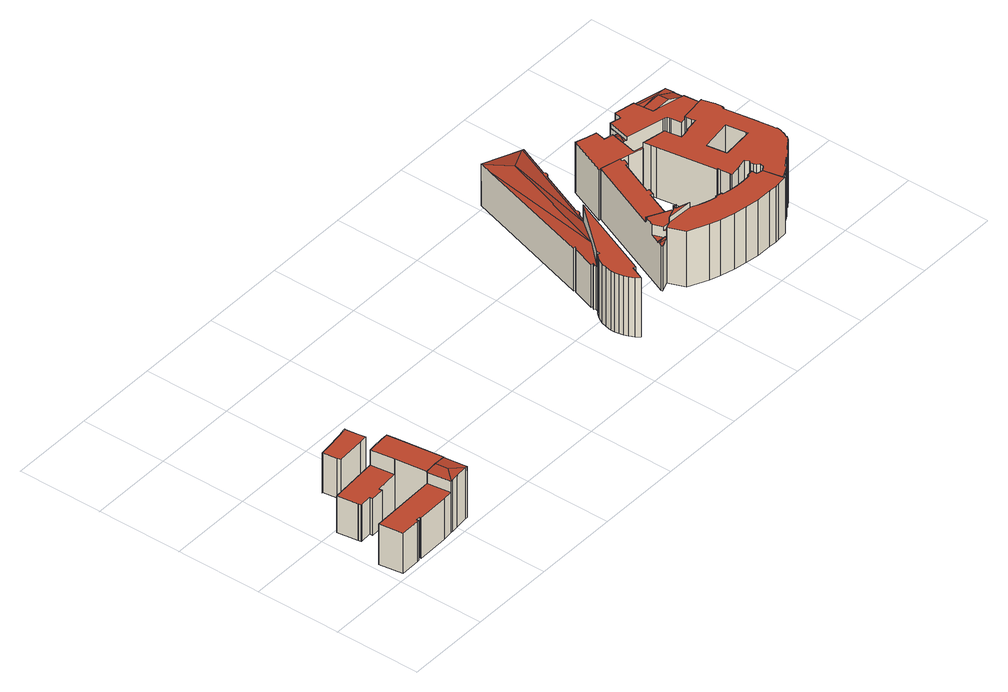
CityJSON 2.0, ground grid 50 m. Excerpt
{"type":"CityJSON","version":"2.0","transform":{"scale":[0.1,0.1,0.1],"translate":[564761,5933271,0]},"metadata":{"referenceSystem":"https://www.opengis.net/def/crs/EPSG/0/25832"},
"CityObjects":{
"building1":{"type":"Building","attributes":{"Gemeindeschluessel":"02000000","Geometrietyp2DReferenz":"3000","function":"31001_1120","roofType":"1000","measuredHeight":33.28,"storeysAboveGround":9},"geometry":[{"type":"MultiSurface","lod":"2","boundaries":[[[0,1,2,3,4,5,6,7,8]],[[9,10,11,12,3,2]],[[13,14,4,3,12,15,16]],[[17,18,19,20]],[[20,19,21,22]],[[22,21,23,24]],[[24,23,25,26]],[[26,25,27,28]],[[29,30,31,32]],[[32,31,33,34]],[[34,33,35,36]],[[36,35,37,38]],[[38,37,39,40]],[[41,42,43,44]],[[44,43,45,46]],[[46,45,47,48]],[[49,50,51,52]],[[13,53,14]],[[5,54,6]],[[55,0,8,56]],[[57,11,10,58]],[[58,10,9,59]],[[60,16,15,61]],[[62,63,64,65]],[[66,39,37,35,33,31,30,55,56,67]],[[53,13,16,60,48,47]],[[68,7,6,54,50,69]],[[70,67,56,8,7,68]],[[57,58,59,71,29,32,34,36,38,40,72,70,68,69,17,20,22,24,26,28,73,62,65,74,75,76,41,44,46,48,60,61]],[[77,64,63,78,27,25,23,21,19,18,49,52,79,80]],[[42,41,76,79,52,51]],[[49,18,17,69,50]],[[77,80,75,74]],[[57,61,15,12,11]],[[71,59,9,2,1]],[[5,4,14]],[[29,71,1,0,55,30]],[[64,77,74,65]],[[78,63,62,73]],[[27,78,73,28]],[[80,79,76,75]],[[70,72,66,67]],[[72,40,39,66]],[[5,14,53,47,45,43,42,51,50,54]]],"semantics":{"surfaces":[{"type":"RoofSurface"},{"type":"WallSurface"},{"type":"GroundSurface"}],"values":[0,0,0,1,1,1,1,1,1,1,1,1,1,1,1,1,1,1,1,1,1,1,1,1,0,1,1,1,2,0,1,1,1,1,1,1,1,1,1,1,1,1,1,0]}}]},
"building2":{"type":"Building","attributes":{"Gemeindeschluessel":"02000000","Geometrietyp2DReferenz":"3000","function":"31001_1120","roofType":"1000","measuredHeight":25.37,"storeysAboveGround":7},"geometry":[{"type":"MultiSurface","lod":"2","boundaries":[[[81,82,83,84]],[[84,83,85,86]],[[86,85,87,88]],[[88,87,89,90]],[[90,89,91,92]],[[92,91,93,94]],[[95,96,97,98]],[[99,100,101,102]],[[103,104,105,106]],[[97,96,105,104,93,91,89,87,85,83,82,101,100]],[[95,98,99,102,81,84,86,88,90,92,94,103,106]],[[99,98,97,100]],[[95,106,105,96]],[[103,94,93,104]],[[81,102,101,82]]],"semantics":{"surfaces":[{"type":"WallSurface"},{"type":"RoofSurface"},{"type":"GroundSurface"}],"values":[0,0,0,0,0,0,0,0,0,1,2,0,0,0,0]}}]},
"building3":{"type":"Building","attributes":{"Gemeindeschluessel":"02000000","Geometrietyp2DReferenz":"3000","function":"31001_2010","roofType":"3200","measuredHeight":37.56,"storeysAboveGround":9},"geometry":[{"type":"MultiSurface","lod":"2","boundaries":[[[107,108,109,110,111,112,113,114,115,116,117,118,119]],[[120,121,110,109]],[[122,120,109]],[[123,120,122]],[[120,123,124,121]],[[125,126,127,128,129,130,131,132,133,134,135,136,137,138,139,140,141,142,143,144,123,122,145]],[[146,147,148,149]],[[149,148,150,151]],[[122,152,153,145]],[[154,155,156,157]],[[157,156,158,159]],[[159,158,160,161]],[[161,160,162,163]],[[163,162,164,165]],[[165,164,166,167]],[[168,119,118,169]],[[169,118,117,170]],[[170,117,116,171]],[[171,116,115,172]],[[172,115,114,173]],[[173,114,113,174]],[[174,113,112,175]],[[175,112,111,176]],[[177,107,119,168]],[[178,179,180,181]],[[181,180,182,183]],[[183,182,184,185]],[[186,144,143,187]],[[187,143,142,188]],[[188,142,141,189]],[[189,141,140,190]],[[190,140,139,191]],[[191,139,138,192]],[[192,138,137,193]],[[193,137,136,194]],[[194,136,135,195]],[[195,135,134,196]],[[196,134,133,197]],[[197,133,132,198]],[[198,132,131,199]],[[199,131,130,200]],[[200,130,129,201]],[[201,129,128,202]],[[202,128,127,203]],[[203,127,126,204]],[[204,126,125,205]],[[154,157,159,161,163,165,167,178,181,183,185,146,149,151,177,168,169,170,171,172,173,174,175,176,206,186,187,188,189,190,191,192,193,194,195,196,197,198,199,200,201,202,203,204,205]],[[206,176,111,110,121,124]],[[186,206,124,123,144]],[[154,205,125,145,153,155]],[[152,122,109,108,207]],[[177,151,150,207,108,107]],[[147,146,185,184]],[[179,178,167,166]],[[179,166,164,162,160,158,156,155,153,152,207,150,148,147,184,182,180]]],"semantics":{"surfaces":[{"type":"RoofSurface"},{"type":"WallSurface"},{"type":"GroundSurface"}],"values":[0,0,0,0,0,0,1,1,1,1,1,1,1,1,1,1,1,1,1,1,1,1,1,1,1,1,1,1,1,1,1,1,1,1,1,1,1,1,1,1,1,1,1,1,1,1,2,1,1,1,1,1,1,1,0]}}]},
"building4":{"type":"Building","attributes":{"Gemeindeschluessel":"02000000","Geometrietyp2DReferenz":"3000","function":"31001_2010","roofType":"1000","measuredHeight":38.62,"storeysAboveGround":8},"geometry":[{"type":"MultiSurface","lod":"2","boundaries":[[[208,209,210,211]],[[212,213,210]],[[209,214,212,210]],[[215,216,217]],[[212,218,213]],[[219,220,221]],[[222,223,224,225,226,227,228,229,230,231,232,233,234]],[[235,236,237]],[[238,239,240,241,242,243,244,245]],[[246,208,211,247]],[[218,215,217,213]],[[220,248,249,221]],[[234,250,251,222]],[[252,233,232,253]],[[253,232,231,254]],[[254,231,230,255]],[[255,230,229,256]],[[256,229,228,257]],[[257,228,227,258]],[[258,227,226,259]],[[259,226,225,260]],[[260,225,224,261]],[[261,224,223,262]],[[263,264,265,266]],[[266,265,267,268]],[[268,267,269,270]],[[271,272,273,274]],[[274,273,275,276]],[[276,275,277,278]],[[278,277,279,280]],[[280,279,281,282]],[[282,281,283,284]],[[284,283,285,286]],[[286,285,287,288]],[[289,290,245,244,291]],[[245,290,292,293,238]],[[291,237,236,294]],[[243,235,237,291,244]],[[295,242,241,296]],[[296,241,240,297]],[[297,240,239,298]],[[238,293,299,239]],[[300,301,302,303]],[[303,302,304,305]],[[305,304,306,307]],[[307,306,308,309]],[[309,308,310,311]],[[311,310,312,313]],[[313,312,314,315]],[[315,314,316,317]],[[317,316,318,319]],[[319,318,320,321]],[[250,234,233,252,247,211,210,213,217,216,322]],[[323,324,246,247,252,253,254,255,256,257,258,259,260,261,262,325,295,296,297,298,263,266,268,270,300,303,305,307,309,311,313,315,317,319,321,326,271,274,276,278,280,282,284,286,288]],[[287,285,283,281,279,277,275,273,272,327,320,318,316,314,312,310,308,306,304,302,301,269,267,265,264,299,293,328,329,330]],[[292,290,289,331]],[[246,324,219,214,209,208]],[[219,221,249,322,216,215,218,212,214]],[[295,325,332,294,236,235,243,242]],[[248,220,219,329,328,331,289,291]],[[299,264,263,298,239]],[[269,301,300,270]],[[320,327,326,321]],[[327,272,271,326]],[[292,331,328,293]],[[287,330,323,288]],[[324,323,330,329,219]],[[325,262,223,222,251,332]],[[248,291,294,332,251,250,322,249]]],"semantics":{"surfaces":[{"type":"RoofSurface"},{"type":"WallSurface"},{"type":"GroundSurface"}],"values":[0,0,0,0,0,0,0,0,0,1,1,1,1,1,1,1,1,1,1,1,1,1,1,1,1,1,1,1,1,1,1,1,1,1,1,1,1,1,1,1,1,1,1,1,1,1,1,1,1,1,1,1,1,2,0,0,1,1,1,1,1,1,1,1,1,1,1,1,0]}}]},
"building5":{"type":"Building","attributes":{"Gemeindeschluessel":"02000000","Geometrietyp2DReferenz":"3000","function":"31001_2010","roofType":"1000","measuredHeight":36.31,"storeysAboveGround":6},"geometry":[{"type":"MultiSurface","lod":"2","boundaries":[[[333,334,335,336,337]],[[338,334,333]],[[334,339,335]],[[338,340,341,339,334]],[[342,343,344,345,346,347,348]],[[349,350,344,343]],[[351,352,344,350]],[[353,354,355,356,351,357]],[[352,358,359,360,345,344]],[[355,361,362,363,364,365,366,358,356]],[[367,368,369,341]],[[370,371,372,373]],[[336,374,375,337]],[[367,376,377,368]],[[378,379,380,381]],[[381,380,382,383]],[[383,382,384,385]],[[348,386,342]],[[387,347,346,388]],[[351,350,357]],[[353,389,354]],[[361,390,362]],[[391,392,393,394]],[[394,393,395,396]],[[396,395,397,398]],[[399,400,401,402]],[[366,359,358]],[[403,365,364,404]],[[404,364,363,405]],[[406,407,408,409]],[[409,408,410,411]],[[412,413,414,415]],[[415,414,416,417]],[[417,416,418,419]],[[419,418,420,421]],[[407,406,373,372]],[[374,336,335,339,422,423,424]],[[385,384,425,340,338,333,337,375,426]],[[427,428,401,400,397,395,393,392,390,361,354,389,349,342,386,429,430,377,376,425,384,382,380,379]],[[399,402,431,432,378,381,383,385,426,433,412,415,417,419,421,434,370,373,406,409,411,423,422,435,436,437,387,388,438,403,404,405,391,394,396,398]],[[439,420,418,416,414,413,440,375,374,424,410,408,407,372,371]],[[439,371,370,434]],[[410,424,423,411]],[[436,435,369,368,377,430]],[[432,431,428,427]],[[403,438,360,359,366,365]],[[431,402,401,428]],[[378,432,427,379]],[[399,398,397,400]],[[391,405,363,362,390,392]],[[354,361,355]],[[356,358,352,351]],[[342,349,343]],[[438,388,346,345,360]],[[387,437,429,386,348,347]],[[349,389,353,357,350]],[[437,436,430,429]],[[435,422,339,341,369]],[[425,376,367,341,340]],[[420,439,434,421]],[[440,413,412,433]],[[375,440,433,426]]],"semantics":{"surfaces":[{"type":"RoofSurface"},{"type":"WallSurface"},{"type":"GroundSurface"}],"values":[0,0,0,0,0,0,0,0,0,0,0,1,1,1,1,1,1,1,1,1,1,1,1,1,1,1,1,1,1,1,1,1,1,1,1,1,1,1,0,2,0,1,1,1,1,1,1,1,1,1,1,1,1,1,1,1,1,1,1,1,1,1]}}]},
"building6":{"type":"Building","attributes":{"Gemeindeschluessel":"02000000","Geometrietyp2DReferenz":"3000","function":"31001_2010","roofType":"1000","measuredHeight":32.04,"storeysAboveGround":7},"geometry":[{"type":"MultiSurface","lod":"2","boundaries":[[[441,442,443,444,445,446,447,448,449,450,451,452,453,454,455,456,457,458,459,460,461,462,463,464,465,466,467,468,469,470,471,472,473,474,475,476,477,478,479,480,481,482,483,484,485,486,487,488,489,490,491,492,493,494,495,496,497,498,499,500,501,502],[503,504,505,506,507]],[[508,509,510,511,512,513,514,515,516,517,518,519,520,521,522,523,524,525,526,527,320,327,528,529,530,531,532,533,534,535,536,537,538,539,540,541,542,543,544,545,546,547,548,549,550,551,552,553,554,555,556,557,558,559,560,561,562,563,564,565,566,567],[568,569,570,571,572]],[[567,566,442,441]],[[566,565,443,442]],[[565,564,444,443]],[[564,563,445,444]],[[563,562,446,445]],[[562,561,447,446]],[[561,560,448,447]],[[560,559,449,448]],[[559,558,450,449]],[[558,557,451,450]],[[557,556,452,451]],[[556,555,453,452]],[[555,554,454,453]],[[554,553,455,454]],[[553,552,456,455]],[[552,551,457,456]],[[551,550,458,457]],[[550,549,459,458]],[[549,548,460,459]],[[548,547,461,460]],[[547,546,462,461]],[[546,545,463,462]],[[545,544,464,463]],[[544,543,465,464]],[[543,542,466,465]],[[542,541,467,466]],[[541,540,468,467]],[[540,539,469,468]],[[539,538,470,469]],[[538,537,471,470]],[[537,536,472,471]],[[536,535,473,472]],[[535,534,474,473]],[[534,533,475,474]],[[533,532,476,475]],[[532,531,477,476]],[[531,530,478,477]],[[530,529,479,478]],[[529,528,480,479]],[[528,327,481,480]],[[327,320,482,481]],[[320,527,483,482]],[[527,526,484,483]],[[526,525,485,484]],[[525,524,486,485]],[[524,523,487,486]],[[523,522,488,487]],[[522,521,489,488]],[[521,520,490,489]],[[520,519,491,490]],[[519,518,492,491]],[[518,517,493,492]],[[517,516,494,493]],[[516,515,495,494]],[[515,514,496,495]],[[514,513,497,496]],[[513,512,498,497]],[[512,511,499,498]],[[511,510,500,499]],[[510,509,501,500]],[[509,508,502,501]],[[508,567,441,502]],[[572,571,504,503]],[[571,570,505,504]],[[570,569,506,505]],[[569,568,507,506]],[[568,572,503,507]]],"semantics":{"surfaces":[{"type":"GroundSurface"},{"type":"RoofSurface"},{"type":"WallSurface"}],"values":[0,1,2,2,2,2,2,2,2,2,2,2,2,2,2,2,2,2,2,2,2,2,2,2,2,2,2,2,2,2,2,2,2,2,2,2,2,2,2,2,2,2,2,2,2,2,2,2,2,2,2,2,2,2,2,2,2,2,2,2,2,2,2,2,2,2,2,2,2]}}]}
},
"vertices":[
[421,19,370],[422,19,370],[423,19,370],[483,90,377],[473,161,377],[444,160,374],[403,158,370],[404,156,370],[403,156,370],[433,20,370],[475,23,370],[547,30,370],[553,31,370],[544,164,370],[503,163,374],[561,31,370],[559,46,370],[243,332,44],[243,332,276],[245,314,276],[245,314,44],[245,312,276],[245,312,44],[163,306,276],[163,306,44],[163,308,276],[163,308,44],[162,326,276],[162,326,44],[360,14,44],[360,14,300],[173,9,300],[173,9,44],[173,18,300],[173,18,44],[150,20,300],[150,20,44],[151,8,300],[151,8,44],[143,8,300],[143,8,44],[392,483,44],[392,483,374],[460,488,374],[460,488,44],[501,491,374],[501,491,44],[506,450,374],[506,450,44],[379,342,276],[379,342,374],[361,481,374],[361,481,276],[544,164,374],[403,158,374],[421,19,300],[403,156,300],[547,30,44],[475,23,44],[433,20,44],[559,46,44],[561,31,44],[90,321,44],[90,321,276],[87,339,276],[87,339,44],[25,4,300],[5,144,300],[404,156,44],[379,342,44],[5,144,44],[422,19,44],[25,4,44],[93,321,44],[89,339,44],[69,460,44],[293,477,44],[89,339,276],[93,321,276],[293,477,276],[69,460,276],
[288,704,55],[288,704,308],[288,703,308],[288,703,55],[433,722,308],[433,722,55],[433,724,308],[433,724,55],[471,729,308],[471,729,55],[471,727,308],[471,727,55],[481,653,308],[481,653,55],[274,595,55],[274,595,308],[270,617,308],[270,617,55],[258,699,55],[258,699,308],[257,700,308],[257,700,55],[486,610,55],[486,610,308],[443,607,308],[443,607,55],
[2259,580,284],[2256,569,284],[2356,685,313],[2506,1434,277],[2300,750,279],[2309,747,283],[2305,738,283],[2301,739,281],[2254,603,279],[2264,600,284],[2260,588,284],[2252,590,280],[2250,583,280],[2589,1349,313],[2530,1512,276],[2495,846,273],[2744,1431,273],[2533,1521,273],[2284,341,273],[2294,366,273],[2301,364,273],[2389,565,273],[2386,566,273],[2400,605,273],[2415,611,273],[2429,642,273],[2423,657,273],[2527,896,273],[2537,901,273],[2544,910,273],[2546,921,273],[2542,932,273],[2658,1205,273],[2669,1210,273],[2676,1219,273],[2677,1230,273],[2673,1241,273],[2752,1427,273],[2280,342,273],[2238,548,8],[2238,548,383],[2241,551,383],[2241,551,8],[2250,548,383],[2250,548,8],[2495,846,383],[2280,342,383],[2263,346,8],[2263,346,383],[2230,268,383],[2230,268,8],[2211,292,383],[2211,292,8],[2196,319,383],[2196,319,8],[2186,343,383],[2186,343,8],[2180,369,383],[2180,369,8],[2177,394,383],[2177,394,8],[2250,583,8],[2252,590,8],[2260,588,8],[2264,600,8],[2254,603,8],[2301,739,8],[2305,738,8],[2309,747,8],[2300,750,8],[2259,580,8],[2178,420,8],[2178,420,383],[2184,454,383],[2184,454,8],[2195,486,383],[2195,486,8],[2213,520,383],[2213,520,8],[2752,1427,8],[2673,1241,8],[2677,1230,8],[2676,1219,8],[2669,1210,8],[2658,1205,8],[2542,932,8],[2546,921,8],[2544,910,8],[2537,901,8],[2527,896,8],[2423,657,8],[2429,642,8],[2415,611,8],[2400,605,8],[2386,566,8],[2389,565,8],[2301,364,8],[2294,366,8],[2284,341,8],[2533,1521,8],[2256,569,383],
[2569,406,294],[2628,428,294],[2571,424,306],[2567,413,300],[2627,436,306],[2580,445,294],[2630,429,294],[2624,443,300],[2604,498,300],[2580,445,300],[2624,443,294],[2630,429,343],[2666,442,343],[2624,443,343],[2752,496,333],[2743,523,333],[2808,674,333],[2822,668,333],[2838,704,333],[2825,709,333],[2913,914,333],[2926,908,333],[2941,944,333],[2928,949,333],[2935,966,333],[2817,993,333],[2630,559,333],[2771,481,395],[2755,488,395],[2748,473,395],[2822,436,294],[2829,436,294],[2801,451,294],[2775,469,294],[2779,478,294],[2771,481,294],[2748,473,294],[2744,463,294],[2569,406,12],[2567,413,12],[2666,442,365],[2624,443,365],[2630,559,365],[2752,496,365],[2817,993,12],[2935,966,12],[2928,949,12],[2941,944,12],[2926,908,12],[2913,914,12],[2825,709,12],[2838,704,12],[2822,668,12],[2808,674,12],[2743,523,12],[2862,419,12],[2862,419,366],[2896,404,366],[2896,404,12],[2932,393,366],[2932,393,12],[2968,384,366],[2968,384,12],[3298,214,12],[3298,214,366],[3238,210,366],[3238,210,12],[3216,206,366],[3216,206,12],[3170,210,366],[3170,210,12],[3078,211,366],[3078,211,12],[2999,221,366],[2999,221,12],[2926,235,366],[2926,235,12],[2841,258,366],[2841,258,12],[2782,279,366],[2782,279,12],[2748,473,399],[2744,463,399],[2748,473,365],[2822,436,399],[2822,436,366],[2755,488,365],[2779,478,12],[2775,469,12],[2801,451,12],[2829,436,12],[2829,436,366],[2970,392,12],[2970,392,366],[3008,384,366],[3008,384,12],[3006,377,366],[3006,377,12],[3054,367,366],[3054,367,12],[3102,361,366],[3102,361,12],[3150,360,366],[3150,360,12],[3198,362,366],[3198,362,12],[3197,372,366],[3197,372,12],[3234,374,366],[3234,374,12],[3235,346,366],[3235,346,12],[3271,336,366],[3271,336,12],[2604,498,365],[2667,332,12],[2630,429,12],[2754,488,12],[3293,225,12],[3293,225,366],[2666,442,366],[2630,429,366],[2667,332,366],[2666,442,399],[2754,488,365],
[3053,1039,328],[3068,1064,339],[3064,1114,319],[3063,1114,319],[3046,1040,319],[3070,1035,328],[3094,1107,319],[3076,1033,319],[3094,1108,319],[3303,1149,348],[3303,1147,348],[3400,1126,348],[3490,1130,340],[3324,1167,340],[3317,1168,340],[3301,1172,340],[3303,1145,348],[3306,1122,340],[3312,1121,340],[3403,1101,348],[3312,1060,338],[3340,1054,348],[3409,1039,371],[3403,1101,371],[3306,1122,338],[3493,1082,340],[3499,1080,340],[3494,1129,340],[3477,1024,348],[3501,1019,340],[3499,1048,339],[3497,1075,339],[3499,1075,338],[3499,1080,338],[3107,1165,319],[3137,1159,319],[3107,1166,319],[2817,993,8],[2817,993,329],[2807,996,329],[2807,996,8],[3063,1114,329],[3046,1040,329],[3107,1165,348],[3137,1159,348],[3321,965,8],[3321,965,348],[3315,974,348],[3315,974,8],[3306,980,348],[3306,980,8],[3296,983,348],[3296,983,8],[3301,1172,348],[3317,1168,8],[3324,1167,8],[3312,1060,348],[3501,1019,348],[3501,1015,8],[3501,1015,348],[3507,961,348],[3507,961,8],[3511,930,348],[3511,930,8],[3512,918,348],[3512,918,8],[3397,903,8],[3397,903,348],[3397,902,348],[3397,902,8],[3499,1075,8],[3497,1075,8],[3499,1048,8],[2903,1222,8],[2903,1222,329],[2972,1200,329],[2972,1200,8],[3023,1187,329],[3023,1187,8],[3110,932,8],[3110,932,329],[3208,915,329],[3208,915,8],[3210,907,329],[3210,907,8],[3108,923,329],[3108,923,8],[3073,932,329],[3073,932,8],[3094,1107,8],[3009,1126,8],[3009,1126,329],[3076,1033,348],[3046,1040,8],[3324,955,348],[3332,895,348],[3185,1196,348],[3170,1150,348],[3332,895,8],[3324,955,8],[3026,954,8],[2984,954,8],[3107,1166,8],[3170,1150,8],[3185,1196,8],[3494,1129,8],[2984,954,329],[3026,954,329],
[3215,876,46],[3225,810,46],[3283,819,46],[3282,824,46],[3368,837,46],[3364,857,46],[3360,886,46],[3358,898,46],[3397,902,46],[3397,903,46],[3512,918,46],[3513,913,46],[3532,843,46],[3538,802,46],[3531,800,46],[3532,792,46],[3526,791,46],[3556,597,46],[3557,585,46],[3568,515,46],[3571,487,46],[3574,487,46],[3571,458,46],[3568,458,46],[3561,433,46],[3548,410,46],[3551,407,46],[3550,406,46],[3550,405,46],[3535,385,46],[3532,388,46],[3518,375,46],[3475,346,46],[3476,339,46],[3428,305,46],[3424,310,46],[3366,270,46],[3370,265,46],[3356,256,46],[3325,239,46],[3293,225,46],[3271,336,46],[3300,355,46],[3303,377,46],[3289,387,46],[3281,402,46],[3281,419,46],[3287,434,46],[3275,455,46],[3216,444,46],[3150,431,46],[3148,441,46],[3150,441,46],[3146,500,46],[3143,518,46],[3137,517,46],[3085,855,46],[3080,886,46],[3073,932,46],[3108,923,46],[3210,907,46],[3211,902,46],[3249,672,46],[3267,557,46],[3454,574,46],[3452,586,46],[3434,701,46],[3211,902,366],[3210,907,366],[3108,923,366],[3073,932,366],[3080,886,366],[3085,855,366],[3137,517,366],[3143,518,366],[3146,500,366],[3150,441,366],[3148,441,366],[3150,431,366],[3216,444,366],[3275,455,366],[3287,434,366],[3281,419,366],[3281,402,366],[3289,387,366],[3303,377,366],[3300,355,366],[3325,239,366],[3356,256,366],[3370,265,366],[3366,270,366],[3424,310,366],[3428,305,366],[3476,339,366],[3475,346,366],[3518,375,366],[3532,388,366],[3535,385,366],[3550,405,366],[3550,406,366],[3551,407,366],[3548,410,366],[3561,433,366],[3568,458,366],[3571,458,366],[3574,487,366],[3571,487,366],[3568,515,366],[3557,585,366],[3556,597,366],[3526,791,366],[3532,792,366],[3531,800,366],[3538,802,366],[3532,843,366],[3513,913,366],[3512,918,366],[3397,903,366],[3397,902,366],[3358,898,366],[3360,886,366],[3364,857,366],[3368,837,366],[3282,824,366],[3283,819,366],[3225,810,366],[3215,876,366],[3434,701,366],[3452,586,366],[3454,574,366],[3267,557,366],[3249,672,366]
]}
